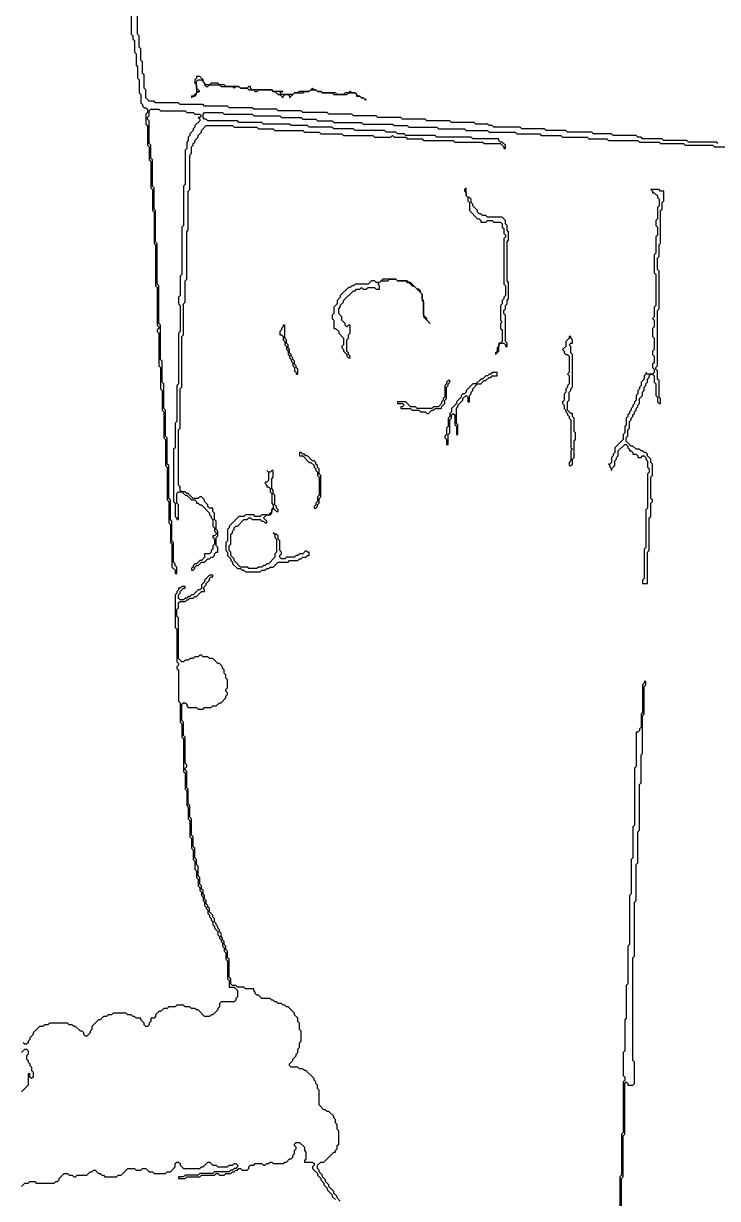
# Model space of a CAD drawing. Header units: metres. Extents: x 0 to 1000, y 0 to 1405.
# Drawn here: x 650.8 to 756.9, y 337.4 to 517.1 of the extents above; entities that cross this region are included whole.
import ezdxf

# ---------------------------------------------------------------- set-up
doc = ezdxf.new("R2010")
doc.units = ezdxf.units.M

msp = doc.modelspace()

# ---------------------------------------------------------------- linework, layer by layer
for points in [[(667.25, 520), (667.25, 515.5), (667.5, 515.25), (667.5, 514.75), (667.75, 514.5), (667.75, 512.75), (668, 512.5), (668, 510.75), (668.25, 510.5), (668.25, 508.75), (668.5, 508.5), (668.5, 506.5), (668.75, 506.25), (668.75, 505), (669, 504.75), (669, 504.5), (669.25, 504.25), (669.5, 504.25), (669.75, 504), (669.75, 503.5), (669.5, 503.25), (669.5, 501.75), (669.75, 501.5), (669.75, 498.5), (670, 498.25), (670, 496.25), (670.25, 496), (670.25, 492), (670.5, 491.75), (670.5, 488.5), (670.75, 488.25), (670.75, 483.5), (671, 483.25), (671, 477), (671.25, 476.75), (671.25, 471), (671.5, 470.75), (671.5, 470.5), (671.25, 470.25), (671.25, 470), (671.5, 469.75), (671.5, 464.75), (671.75, 464.5), (671.75, 461.25), (672, 461), (672, 458), (672.25, 457.75), (672.25, 453.75), (672.5, 453.5), (672.5, 449.5), (672.75, 449.25), (672.75, 444.25), (673, 444), (673, 440.75), (673.25, 440.5), (673.25, 437.75), (673.5, 437.5), (673.5, 434), (674, 433.5), (674, 433), (674.25, 433), (674.25, 434), (674, 434.25), (674, 434.5), (673.75, 434.75), (673.75, 437.75), (673.5, 438), (673.5, 441), (673.25, 441.25), (673.25, 444.25), (673, 444.5), (673, 449.5), (672.75, 449.75), (672.75, 453.75), (672.5, 454), (672.5, 458), (672.25, 458.25), (672.25, 462), (672, 462.25), (672, 465.5), (671.75, 465.75), (671.75, 471), (671.5, 471.25), (671.5, 477), (671.25, 477.25), (671.25, 483.5), (671, 483.75), (671, 488.5), (670.75, 488.75), (670.75, 492), (670.5, 492.25), (670.5, 496.25), (670.25, 496.5), (670.25, 498.5), (670, 498.75), (670, 502.25), (669.75, 502.5), (669.75, 502.75), (670, 503), (670, 503.75), (670.25, 504), (671.5, 504), (671.75, 503.75), (675.5, 503.75), (675.75, 503.5), (676.75, 503.5), (677, 503.25), (677.75, 503.25), (678, 503), (677.75, 502.75), (677.5, 502.75), (677.75, 502.5), (677.75, 502.25), (677, 501.5), (677, 501.25), (676.75, 501), (676.75, 500.75), (676.25, 500.25), (676.25, 500), (676, 499.75), (676, 499.25), (675.75, 499), (675.75, 498), (675.5, 497.75), (675.5, 492.5), (675.25, 492.25), (675.25, 486.25), (675, 486), (675, 478.75), (674.75, 478.5), (674.75, 475.5), (674.5, 475.25), (674.5, 474.25), (674.75, 474), (674.75, 470), (674.5, 469.75), (674.5, 462), (674.25, 461.75), (674.25, 456.25), (674, 456), (674, 452.25), (673.75, 452), (673.75, 444), (674, 443.75), (674, 441.75), (674.25, 441.5), (674.25, 441.25), (674.5, 441.25), (674.5, 443.5), (674.25, 443.75), (674.25, 445.25), (674.5, 445.5), (675, 445.5), (675.5, 445), (675.75, 445), (676.5, 444.25), (677, 444.25), (677.25, 444), (677.25, 443.75), (677.5, 443.75), (677.75, 443.5), (678, 443.5), (679.25, 442.25), (679.25, 442), (679.5, 441.75), (679.5, 441.5), (679.75, 441.25), (679.75, 440.25), (680, 440), (680, 439.5), (680.25, 439.25), (680.25, 439), (680, 438.75), (679.75, 438.75), (679.75, 438.5), (680, 438.25), (680, 437.5), (679.75, 437.25), (679.75, 436.75), (679.5, 436.5), (679.5, 436.25), (679.25, 436), (678.5, 436), (678.5, 435.5), (678, 435), (677.75, 435), (677.25, 434.5), (677, 434.5), (676.75, 434.25), (676.75, 434), (676.5, 433.75), (676.5, 433.5), (676.75, 433.5), (677, 433.75), (677, 434), (677.25, 434.25), (677.5, 434.25), (678, 434.75), (678.5, 434.75), (679, 435.25), (679.25, 435.25), (679.5, 435.5), (679.75, 435.5), (680, 435.75), (680, 436), (680.25, 436.25), (680.5, 436.25), (680.5, 437), (680.25, 437.25), (680.25, 438.5), (680.5, 438.75), (680.5, 439.5), (680.25, 439.75), (680.25, 441), (680, 441.25), (680, 442.25), (679.75, 442.5), (679.75, 443), (679.25, 443), (679, 443.25), (679, 443.5), (678.5, 444), (678.5, 444.25), (678, 444.75), (677.75, 444.75), (677.5, 444.5), (676.75, 444.5), (676, 445.25), (675.75, 445.25), (675.5, 445.5), (675, 445.5), (674.75, 445.75), (674.75, 446.25), (674.5, 446.5), (674.5, 455), (674.75, 455.25), (674.75, 461.25), (675, 461.5), (675, 469.25), (675.25, 469.5), (675.25, 474.25), (675.5, 474.5), (675.5, 477.75), (675.75, 478), (675.75, 485.25), (676, 485.5), (676, 491.5), (676.25, 491.75), (676.25, 497), (676.5, 497.25), (676.5, 498.25), (676.75, 498.5), (676.75, 498.75), (677, 499), (677, 499.25), (677.5, 499.75), (677.5, 500), (678, 500.5), (678, 500.75), (678.75, 501.5), (682.75, 501.5), (683, 501.25), (686.5, 501.25), (686.75, 501), (689, 501), (689.25, 500.75), (693.5, 500.75), (693.75, 500.5), (696, 500.5), (696.25, 500.25), (699.5, 500.25), (699.75, 500), (704.25, 500), (704.5, 499.75), (707, 499.75), (707.25, 500), (707.5, 499.75), (709.25, 499.75), (709.5, 499.5), (711.75, 499.5), (712, 499.25), (716.5, 499.25), (716.75, 499), (721, 499), (721.25, 498.75), (723.75, 498.75), (724.25, 498.25), (724.25, 498), (724.5, 498), (724.5, 498.5), (724, 499), (723.75, 499), (723.5, 499.25), (723.5, 499.5), (719.5, 499.5), (719.25, 499.75), (714, 499.75), (713.75, 500), (709.25, 500), (709, 500.25), (708, 500.25), (707.75, 500.5), (706.25, 500.5), (706, 500.75), (701.5, 500.75), (701.25, 501), (698.25, 501), (698, 501.25), (694.5, 501.25), (694.25, 501.5), (691.75, 501.5), (691.5, 501.75), (687.5, 501.75), (687.25, 502), (683.75, 502), (683.5, 502.25), (679, 502.25), (678.75, 502.5), (678.5, 502.5), (678.25, 502.75), (678.25, 503.25), (678.5, 503.5), (681.25, 503.5), (681.5, 503.25), (685.75, 503.25), (686, 503), (690, 503), (690.25, 502.75), (693.25, 502.75), (693.5, 502.5), (695.5, 502.5), (695.75, 502.25), (698, 502.25), (698.25, 502), (702.5, 502), (702.75, 501.75), (707.25, 501.75), (707.5, 501.5), (709.5, 501.5), (709.75, 501.25), (714, 501.25), (714.25, 501), (718.25, 501), (718.5, 500.75), (721.75, 500.75), (722, 500.5), (726, 500.5), (726.25, 500.25), (729.75, 500.25), (730, 500), (733, 500), (733.25, 499.75), (737, 499.75), (737.25, 499.5), (740, 499.5), (740.25, 499.25), (744.75, 499.25), (745, 499), (748, 499), (748.25, 498.75), (751.75, 498.75), (752, 498.5), (756.25, 498.5), (756.5, 498.25), (760.25, 498.25)], [(757, 498.75), (756.75, 499), (752.5, 499), (752.25, 499.25), (748.75, 499.25), (748.5, 499.5), (745.5, 499.5), (745.25, 499.75), (744.75, 499.75), (744.5, 500), (741, 500), (740.75, 500.25), (738, 500.25), (737.75, 500.5), (734, 500.5), (733.75, 500.75), (730.75, 500.75), (730.5, 501), (727, 501), (726.75, 501.25), (722.75, 501.25), (722.5, 501.5), (722, 501.5), (721.75, 501.75), (720, 501.75), (719.75, 502), (716.25, 502), (716, 502.25), (712.5, 502.25), (712.25, 502.5), (708.75, 502.5), (708.5, 502.75), (705, 502.75), (704.75, 503), (701.25, 503), (701, 503.25), (697.5, 503.25), (697.25, 503.5), (693.5, 503.5), (693.25, 503.75), (689.75, 503.75), (689.5, 504), (686, 504), (685.75, 504.25), (682.25, 504.25), (682, 504.5), (678.5, 504.5), (678.25, 504.75), (674.75, 504.75), (674.5, 505), (671, 505), (670.75, 505.25), (670, 505.25), (669.5, 505.75), (669.5, 507), (669.25, 507.25), (669.25, 509.25), (669, 509.5), (669, 511.25), (668.75, 511.5), (668.75, 513.25), (668.5, 513.5), (668.5, 515.25), (668.25, 515.5), (668.25, 518.25)], [(699.25, 337), (698.75, 337.5), (698.75, 337.75), (698.25, 338.25), (698.25, 338.5), (697.5, 339.25), (697.5, 339.5), (697, 340), (697, 340.25), (696.5, 340.75), (696.5, 341), (696, 341.5), (696, 341.75), (695.75, 342), (695.75, 342.5), (696.25, 343), (696.75, 343), (698.25, 344.5), (698.5, 344.5), (698.5, 344.75), (698.75, 345), (698.75, 345.5), (699, 345.75), (699, 347.75), (698.75, 348), (698.75, 348.75), (698.5, 349), (698.5, 349.5), (698.25, 349.75), (698.25, 350), (697.5, 350.75), (697.25, 350.75), (697, 351), (696.75, 351), (696, 351.75), (696, 354), (695.75, 354.25), (695.75, 354.75), (695.5, 355), (695.5, 355.25), (695.25, 355.5), (695.25, 355.75), (694, 357), (693.75, 357), (693.5, 357.25), (693, 357.25), (692.75, 357.5), (691.75, 357.5), (691.5, 357.75), (691.5, 358), (692, 358.5), (692, 358.75), (692.5, 359.25), (692.5, 359.5), (692.75, 359.75), (692.75, 360.25), (693, 360.5), (693, 361.25), (693.25, 361.5), (693.25, 363), (693, 363.25), (693, 364.25), (692.75, 364.5), (692.75, 365), (692.25, 365.5), (692.25, 365.75), (691.25, 366.75), (691, 366.75), (690.75, 367), (690.5, 367), (690.25, 367.25), (689.75, 367.25), (689.5, 367.5), (689.25, 367.5), (689, 367.75), (688.75, 367.75), (688.5, 368), (687.25, 368), (686.75, 368.5), (686.5, 368.5), (686.25, 368.75), (686.25, 369), (686, 369.25), (686, 369.5), (684.75, 369.5), (684.5, 369.75), (683.5, 369.75), (683.25, 370), (682.75, 370), (682.5, 370.25), (682.5, 371), (682.25, 371.25), (682.25, 374), (682, 374.25), (682, 375.25), (681.75, 375.5), (681.75, 376), (681.5, 376.25), (681.5, 376.75), (681.25, 377), (681.25, 377.25), (681, 377.5), (681, 378), (680.75, 378.25), (680.75, 378.5), (680.5, 378.75), (680.5, 379), (680.25, 379.25), (680.25, 379.5), (680, 379.75), (680, 380.25), (679.75, 380.5), (679.75, 380.75), (679.25, 381.25), (679.25, 381.75), (679, 382), (679, 382.25), (678.75, 382.5), (678.75, 383), (678.5, 383.25), (678.5, 383.75), (678.25, 384), (678.25, 384.5), (678, 384.75), (678, 385.25), (677.75, 385.5), (677.75, 386.5), (677.5, 386.75), (677.5, 388.25), (677.25, 388.5), (677.25, 389.25), (677, 389.5), (677, 391), (676.75, 391.25), (676.75, 392.75), (676.5, 393), (676.5, 395.5), (676.25, 395.75), (676.25, 397.5), (676, 397.75), (676, 400), (675.75, 400.25), (675.75, 402.75), (675.5, 403), (675.5, 403.25), (675.75, 403.5), (675.75, 403.75), (675.5, 404), (675.5, 408), (675.25, 408.25), (675.25, 410.25), (675, 410.5), (675, 413), (675.25, 413.25), (675.5, 413.25), (675.75, 413), (675.75, 412.75), (676, 412.5), (677.25, 412.5), (677.5, 412.25), (678.25, 412.25), (678.5, 412.5), (679.5, 412.5), (679.75, 412.75), (680.25, 412.75), (680.75, 413.25), (681, 413.25), (681.75, 414), (681.75, 414.25), (682, 414.5), (682, 414.75), (681.75, 415), (681.75, 415.25), (682, 415.5), (682, 416.75), (681.75, 417), (681.75, 417.5), (681.5, 417.75), (681.5, 418.25), (681.25, 418.5), (681.25, 418.75), (680.75, 419.25), (680.5, 419.25), (679.75, 420), (679.25, 420), (679, 420.25), (678.25, 420.25), (678, 420.5), (677.75, 420.5), (677.5, 420.25), (677, 420.25), (676.75, 420), (676.25, 420), (676, 419.75), (675.5, 419.75), (675.25, 419.5), (675, 419.5), (674.5, 420), (674.5, 426.25), (674.25, 426.5), (674.25, 427.5), (674.5, 427.75), (674.5, 428.5), (674.75, 428.75), (675.5, 428.75), (675.75, 429), (676, 429), (676.25, 429.25), (676.75, 429.25), (677, 429.5), (677.25, 429.5), (678, 430.25), (678.5, 430.25), (678.5, 430.5), (678.25, 430.75), (678.75, 431.25), (678.75, 431.5), (679.25, 432), (679.25, 432.25), (679.5, 432.5), (679.75, 432.5), (679.75, 432.75), (679.25, 432.75), (678.5, 432), (678.5, 431.75), (678, 431.25), (678, 430.75), (677.75, 430.5), (677.5, 430.5), (676.75, 429.75), (676.5, 429.75), (676.25, 429.5), (676, 429.5), (675.75, 429.25), (675.5, 429.25), (675.25, 429), (674.75, 429), (674.5, 429.25), (674.5, 429.75), (674.75, 430), (674.75, 430.25), (675.25, 430.75), (675.5, 430.75), (675.5, 431), (675, 431), (674.75, 430.75), (674.5, 430.75), (674.5, 430.5), (674.25, 430.25), (674.25, 430), (674, 429.75), (674, 424.75), (674.25, 424.5), (674.25, 419.5), (674.5, 419.25), (674.5, 419), (674.25, 418.75), (674.25, 418.5), (674.5, 418.25), (674.5, 413.5), (674.75, 413.25), (674.75, 410.25), (675, 410), (675, 408), (675.25, 407.75), (675.25, 402.75), (675.5, 402.5), (675.5, 400), (675.75, 399.75), (675.75, 397.5), (676, 397.25), (676, 395.5), (676.25, 395.25), (676.25, 392.75), (676.5, 392.5), (676.5, 391), (676.75, 390.75), (676.75, 389.25), (677, 389), (677, 387.75), (677.25, 387.5), (677.25, 386.5), (677.5, 386.25), (677.5, 385.25), (677.75, 385), (677.75, 384.5), (678, 384.25), (678, 383.75), (678.25, 383.5), (678.25, 383), (678.5, 382.75), (678.5, 382.25), (678.75, 382), (678.75, 381.75), (679, 381.5), (679, 381), (679.25, 380.75), (679.25, 380.5), (679.5, 380.25), (679.5, 380), (679.75, 379.75), (679.75, 379.25), (680, 379), (680, 378.75), (680.5, 378.25), (680.5, 377.75), (680.75, 377.5), (680.75, 377.25), (681, 377), (681, 376.75), (681.25, 376.5), (681.25, 376), (681.5, 375.75), (681.5, 375.25), (681.75, 375), (681.75, 374), (682, 373.75), (682, 371), (682.25, 370.75), (682.25, 369.75), (683, 369.75), (683.5, 369.25), (683.5, 368.25), (683.25, 368), (683.25, 367.75), (683, 367.5), (681, 367.5), (680.75, 367.25), (680.75, 366.75), (680.5, 366.5), (680.5, 366.25), (679.75, 365.5), (679.5, 365.5), (679.25, 365.25), (678.5, 365.25), (677.5, 366.25), (677.25, 366.25), (677, 366.5), (676.5, 366.5), (676.25, 366.75), (675.5, 366.75), (675.25, 367), (674.25, 367), (674, 366.75), (673, 366.75), (672.75, 366.5), (672.25, 366.5), (671.75, 366), (671.5, 366), (671, 365.5), (671, 365.25), (670.75, 365), (670.25, 365), (670.25, 364.5), (670, 364.25), (670, 364), (669.75, 363.75), (669.5, 363.75), (669.25, 364), (669.25, 364.25), (668.75, 364.75), (668.75, 365), (668, 365), (667.75, 365.25), (667.5, 365.25), (667.25, 365.5), (666.75, 365.5), (666.5, 365.75), (664.5, 365.75), (664.25, 365.5), (663.75, 365.5), (663.5, 365.25), (663, 365.25), (662.5, 364.75), (662.25, 364.75), (661.25, 363.75), (661.25, 363.25), (661, 363), (661, 362.75), (660.5, 362.25), (660.25, 362.25), (660, 362.5), (660, 362.75), (659.75, 363), (659.5, 363), (658.75, 363.75), (658.5, 363.75), (658.25, 364), (657.75, 364), (657.5, 364.25), (654.75, 364.25), (654.5, 364), (654, 364), (653.75, 363.75), (653.25, 363.75), (652.25, 362.75), (652.25, 362.5), (651.75, 362), (651.75, 361.75), (651.5, 361.5), (651.5, 361.25), (651.25, 361), (651, 361), (650.75, 361.25)], [(742.25, 334.75), (742.25, 340.5), (742.5, 340.75), (742.5, 347), (742.75, 347.25), (742.75, 355), (743, 355.25), (743.25, 355), (743.25, 354.75), (744, 354.75), (744.25, 355), (744.25, 358.25), (744, 358.5), (744, 374.25), (744.25, 374.5), (744.25, 382.75), (744.5, 383), (744.5, 388.5), (744.75, 388.75), (744.75, 393.5), (745, 393.75), (745, 400.75), (745.25, 401), (745.25, 405.25), (745.5, 405.5), (745.5, 411.25), (745.75, 411.5), (745.75, 415.75), (746, 416), (746, 416.5), (745.75, 416.5), (745.75, 416.25), (745.5, 416), (745.5, 411.75), (745.25, 411.5), (745.25, 409.5), (745, 409.25), (745, 409), (744.75, 408.75), (744.5, 408.75), (744.5, 403.5), (744.25, 403.25), (744.25, 394.5), (744, 394.25), (744, 389.5), (743.75, 389.25), (743.75, 384), (743.5, 383.75), (743.5, 376.25), (743.25, 376), (743.25, 370.25), (743, 370), (743, 365), (742.75, 364.75), (742.75, 360), (742.5, 359.75), (742.5, 356.25), (742.75, 356), (742.75, 355.5), (742.5, 355.25), (742.5, 347.5), (742.25, 347.25), (742.25, 341), (742, 340.75), (742, 335)], [(650.5, 359.75), (651, 360.25), (651.25, 360.25), (651.5, 360), (651.5, 359.5), (651.25, 359.25), (651.25, 358.75), (651.5, 358.5), (651.5, 358.25), (651.75, 358), (651.75, 357.75), (652, 357.5), (652, 357), (652.25, 356.75), (652.25, 356), (652, 355.75), (651.75, 356), (651.75, 356.5), (651.5, 356.5), (651.5, 354.75), (650.5, 353.75)], [(650.5, 339.25), (651, 339.75), (651.5, 339.75), (651.75, 340), (652.5, 340), (652.75, 339.75), (655.5, 339.75), (655.75, 340), (656, 340), (656.25, 340.25), (656.25, 340.5), (657, 341.25), (657.5, 341.25), (657.75, 341), (658.25, 341), (658.5, 340.75), (658.75, 340.75), (659, 341), (660.5, 341), (661, 341.5), (661.25, 341.5), (661.5, 341.75), (661.75, 341.75), (662.25, 341.25), (662.5, 341.25), (662.75, 341), (663, 341), (663.25, 340.75), (665, 340.75), (665.25, 341), (665.75, 341), (666.75, 342), (667.75, 342), (668, 341.75), (668.75, 341.75), (669, 342), (669.5, 342), (670, 341.5), (670.5, 341.5), (670.75, 341.25), (672.5, 341.25), (672.75, 341.5), (673.25, 341.5), (674, 342.25), (674, 342.75), (674.25, 343), (674.5, 343), (674.75, 342.75), (674.75, 342.5), (675.25, 342), (677.75, 342), (678, 342.25), (678.25, 342.25), (679, 343), (679.25, 343), (679.75, 342.5), (680.25, 342.5), (680.5, 342.25), (682, 342.25), (682.25, 342.5), (682.75, 342.5), (683, 342.75), (683.25, 342.75), (683.5, 342.5), (683.5, 342.25), (683.25, 342), (683, 342), (682.75, 341.75), (682.5, 341.75), (682.25, 341.5), (680, 341.5), (679.75, 341.25), (677.75, 341.25), (677.5, 341), (675.5, 341), (675.25, 340.75), (674.5, 340.75), (674.5, 340.5), (675.5, 340.5), (675.75, 340.75), (677.75, 340.75), (678, 341), (680, 341), (680.25, 341.25), (680.5, 341.25), (680.75, 341), (681.5, 341), (681.75, 341.25), (682.5, 341.25), (682.75, 341.5), (683, 341.5), (683.25, 341.75), (683.5, 341.75), (683.75, 342), (684, 342), (684.25, 341.75), (685, 341.75), (685.25, 342), (685.25, 342.25), (685.5, 342.5), (686, 342.5), (686.25, 342.75), (687.25, 342.75), (687.5, 342.5), (687.75, 342.5), (688, 342.75), (688.25, 342.75), (688.5, 343), (688.75, 343), (689, 342.75), (690.5, 342.75), (690.75, 343), (691, 343), (691.5, 343.5), (691.75, 343.5), (692, 343.75), (692, 344), (692.25, 344.25), (692.25, 344.75), (692.5, 345), (692.5, 345.25), (692.25, 345.5), (692.25, 345.75), (692.5, 346), (693, 346), (693.75, 345.25), (693.75, 344.75), (694, 344.5), (694, 343.5), (693.75, 343.25), (693.75, 343), (695, 343), (695.25, 342.75), (695.25, 342.5), (695, 342.25), (695, 342), (695.75, 341.25), (695.75, 341), (696.25, 340.5), (696.25, 340.25), (696.75, 339.75), (696.75, 339.5), (697.25, 339), (697.25, 338.75), (698, 338), (698, 337.75), (698.5, 337.25)]]:
    msp.add_lwpolyline(points)
for points in [[(677.25, 509), (677.25, 508.75), (677, 508.5), (677, 508), (677.25, 507.75), (677.25, 506.5), (676.75, 506), (676.5, 506), (676.5, 505.75), (676.75, 506), (677, 506), (677.25, 506.25), (677.25, 506.5), (677.5, 506.75), (677.75, 506.75), (677.25, 507.25), (677.25, 508.25), (677.5, 508.5), (678, 508.5), (678.5, 508), (678.5, 507.75), (678.75, 507.5), (679, 507.5), (679.25, 507.75), (680.75, 507.75), (681, 507.5), (682.75, 507.5), (683, 507.25), (683.25, 507.5), (683.75, 507.5), (684, 507.25), (685, 507.25), (685.25, 507), (686, 507), (686.25, 506.75), (686.5, 506.75), (686.75, 507), (688.75, 507), (689, 506.75), (689.25, 506.75), (689.75, 506.25), (690, 506.25), (690.5, 505.75), (690.5, 506), (690.75, 506.25), (691.25, 506.25), (691.5, 506), (691.5, 505.75), (692.25, 506.5), (693.5, 506.5), (693.75, 506.75), (694.5, 506.75), (694.75, 507), (695.5, 507), (695.75, 506.75), (696.25, 506.75), (696.5, 506.5), (698, 506.5), (698.25, 506.25), (700.25, 506.25), (700.5, 506.5), (701.5, 506.5), (701.75, 506.25), (701.75, 506), (702.25, 506), (702.5, 505.75), (702.75, 505.75), (703, 505.5), (703.25, 505.5), (703, 505.5), (702.75, 505.75), (702.5, 505.75), (702.25, 506), (702, 506), (701.5, 506.5), (701, 506.5), (700.75, 506.75), (700.5, 506.5), (700, 506.5), (699.75, 506.25), (698.75, 506.25), (698.5, 506.5), (696.5, 506.5), (696.25, 506.75), (695.75, 506.75), (695.5, 507), (695.25, 507), (695, 507.25), (694.5, 506.75), (693, 506.75), (692.75, 506.5), (692.25, 506.5), (692, 506.25), (690.25, 506.25), (690, 506.5), (690.25, 506.75), (690.5, 506.75), (689, 506.75), (688.75, 507), (685.75, 507), (685.5, 507.25), (685.5, 507.5), (685.25, 507.5), (685, 507.25), (684, 507.25), (683.75, 507.5), (681.75, 507.5), (681.5, 507.75), (680.75, 507.75), (680.5, 508), (679.5, 508), (679.25, 507.75), (678.75, 507.75), (678.25, 508.25), (678.25, 508.5), (677.75, 509)], [(718.5, 492), (718.25, 491.75), (718.25, 491.5), (718.5, 491.25), (718.5, 490.75), (718.75, 490.5), (718.75, 490), (719, 489.75), (719, 488.5), (720.25, 487.25), (720.5, 487.25), (720.75, 487), (720.75, 486.75), (721.5, 486.75), (721.75, 487), (722.5, 487), (722.75, 486.75), (723.75, 486.75), (724, 486.5), (724, 486), (724.25, 485.75), (724.25, 485), (724.5, 484.75), (724.5, 484.5), (724.25, 484.25), (724.25, 477.25), (724.5, 477), (724.5, 475.5), (724.25, 475.25), (724.25, 475), (724, 474.75), (724, 474.25), (723.75, 474), (723.75, 471.75), (724, 471.5), (723.75, 471.25), (723.75, 470.5), (724, 470.25), (724, 468.5), (723.75, 468.25), (723.5, 468.25), (723.5, 467.75), (723.25, 467.5), (723.25, 467), (723, 466.75), (723, 466.5), (723.5, 467), (723.5, 468), (723.75, 468.25), (724.25, 468.25), (724.5, 468), (724.5, 467.75), (724.75, 467.75), (724.75, 468.25), (724.5, 468.5), (724.5, 472.5), (724.25, 472.75), (724.25, 473.25), (724.5, 473.5), (724.5, 474), (724.75, 474.25), (724.75, 474.75), (725, 475), (725, 477.5), (724.75, 477.75), (724.75, 483.75), (725, 484), (725, 485.25), (724.75, 485.5), (724.75, 486.25), (724.5, 486.5), (724.5, 487), (724, 487.5), (721.75, 487.5), (721.5, 487.75), (721, 487.75), (720.75, 488), (720.5, 488), (720.25, 488.25), (720.25, 488.5), (719.5, 489.25), (719.5, 489.5), (719.25, 489.75), (719.25, 490.25), (719, 490.5), (718.75, 490.5), (718.5, 490.75)], [(746.75, 491.75), (747, 491.5), (747, 491.25), (747.25, 491.25), (747.75, 490.75), (747.75, 490.5), (748, 490.25), (748, 489.25), (747.75, 489), (747.75, 487.25), (747.5, 487), (747.5, 486.25), (747.75, 486), (747.75, 484.75), (747.5, 484.5), (747.5, 482), (747.25, 481.75), (747.25, 479), (747.5, 478.75), (747.5, 474), (747.25, 473.75), (747.25, 472.25), (747, 472), (747.25, 471.75), (747.25, 470.75), (747, 470.5), (747, 469.25), (747.25, 469), (747.25, 467.25), (747, 467), (747, 466.5), (747.25, 466.25), (747.25, 465.25), (747, 465), (747, 464.5), (747.25, 464.25), (747.25, 463.75), (747, 463.5), (746.25, 463.5), (746, 463.75), (746, 463.5), (745.75, 463.25), (745.75, 462.75), (745.25, 462.25), (745.25, 461.75), (745, 461.5), (745, 461.25), (744.75, 461), (744.75, 460.5), (744.5, 460.25), (744.5, 459.5), (744.25, 459.25), (744.25, 459), (744, 458.75), (744, 458.5), (743.75, 458.25), (743.75, 458), (743.5, 457.75), (743.5, 457.5), (743.25, 457.25), (743.25, 457), (743, 456.75), (743, 455.75), (742.75, 455.5), (742.75, 454.5), (742.5, 454.25), (742.5, 453.5), (741.25, 452.25), (741.25, 451.5), (741, 451.25), (741, 451), (740.75, 450.75), (740.75, 450), (740.5, 449.75), (740.25, 449.75), (740.5, 449.5), (740.5, 449.25), (740.75, 449), (740.75, 448.75), (740.75, 449), (741.25, 449.5), (741.25, 450.25), (741.5, 450.5), (741.5, 450.75), (741.75, 451), (741.75, 451.75), (742.75, 452.75), (743, 452.75), (743.25, 452.5), (743.25, 452.25), (743.5, 452), (743.5, 451.75), (743.75, 451.75), (744, 451.5), (744, 451.25), (744.5, 451.25), (744.75, 451), (744.75, 450.75), (745.25, 450.75), (745.5, 451), (745.75, 451), (746, 450.75), (746, 450.5), (746.25, 450.25), (746.25, 449.25), (746.5, 449), (746.5, 448.5), (746.25, 448.25), (746.25, 443), (746, 442.75), (746, 437), (745.75, 436.75), (745.75, 432.25), (745.5, 432), (745.5, 431.5), (746.25, 431.5), (746.25, 436.25), (746.5, 436.5), (746.5, 441.5), (746.75, 441.75), (746.75, 443.75), (747, 444), (747, 444.25), (746.75, 444.5), (746.75, 447.75), (747, 448), (747, 449.75), (746.75, 450), (746.75, 450.5), (746.25, 451), (746.25, 451.25), (746, 451.5), (745.75, 451.5), (745.5, 451.75), (745.25, 451.75), (745, 452), (744.5, 452), (744, 452.5), (743.75, 452.5), (743, 453.25), (743, 453.75), (743.25, 454), (743.25, 455), (743.5, 455.25), (743.5, 456.25), (743.75, 456.5), (743.75, 456.75), (744, 457), (744, 457.25), (744.25, 457.5), (744.25, 457.75), (744.5, 458), (744.5, 458.25), (744.75, 458.5), (744.75, 458.75), (745, 459), (745, 459.75), (745.5, 460.25), (745.5, 460.75), (745.75, 461), (745.75, 461.5), (746, 461.75), (746, 462), (746.25, 462.25), (746.25, 462.75), (746.5, 463), (746.5, 463.25), (746.75, 463.5), (747, 463.5), (747.25, 463.25), (747.25, 462.25), (747.5, 462), (747.5, 460.25), (747.75, 460), (747.75, 459.25), (748, 459), (748.25, 459), (748.25, 459.75), (748, 460), (748, 462.5), (747.75, 462.75), (747.75, 464), (747.5, 464.25), (747.5, 464.5), (747.75, 464.75), (747.75, 473.25), (748, 473.5), (748, 479.25), (747.75, 479.5), (747.75, 481.25), (748, 481.5), (748, 483.25), (748.25, 483.5), (748.25, 488.5), (748.5, 488.75), (748.5, 489.75), (748.75, 490), (748.75, 491.5), (748.25, 491.5), (748, 491.75)], [(705.75, 478), (705.25, 477.5), (704.75, 477.5), (704.5, 477.75), (704, 477.75), (703.5, 477.25), (701.5, 477.25), (701.25, 477), (701, 477), (700.75, 476.75), (700.5, 476.75), (699.25, 475.5), (699.25, 475.25), (698.75, 474.75), (698.75, 474.25), (698.25, 473.75), (698.25, 472.75), (698, 472.5), (698, 472), (698.25, 471.75), (698.25, 470.5), (698.5, 470.5), (699, 470), (699, 469.75), (699.75, 469), (699.75, 468), (699.5, 467.75), (699.5, 467.5), (699.75, 467.25), (699.75, 467), (700.25, 466.5), (700.25, 466.25), (700.5, 466), (700.75, 466), (700.75, 466.25), (700.5, 466.5), (700.5, 466.75), (700.25, 467), (700.25, 468.75), (700.5, 469), (700.5, 469.5), (700.75, 469.75), (700.75, 471), (700.5, 471), (700.25, 470.75), (700, 471), (700, 471.25), (699.5, 471.75), (699.5, 472.25), (699, 472.75), (699, 473.5), (699.25, 473.75), (699.25, 474), (699.75, 474.5), (699.75, 474.75), (701.25, 476.25), (701.5, 476.25), (701.75, 476.5), (702.25, 476.5), (702.5, 476.75), (702.75, 476.5), (703.25, 476.5), (703.5, 476.75), (704.5, 476.75), (704.75, 476.5), (705.25, 476.5), (705.25, 477), (705, 477.25), (705.5, 477.75), (706.5, 477.75), (706.75, 478), (707.75, 478), (708, 477.75), (709.25, 477.75), (709.5, 477.5), (709.75, 477.5), (710.25, 477), (710.5, 477), (711.75, 475.75), (711.75, 474.75), (712, 474.5), (712, 472.25), (713, 471.25), (712.5, 471.75), (712.5, 472), (712, 472.5), (712, 474.75), (711.75, 475), (711.75, 475.75), (711.5, 476), (711.5, 476.25), (711.25, 476.5), (711, 476.5), (710, 477.5), (709.75, 477.5), (709.5, 477.75), (708, 477.75), (707.75, 478)], [(690.5, 471), (690.5, 470.75), (690.25, 470.5), (690.25, 470.25), (690, 470), (690, 469.5), (690.25, 469.5), (690.5, 469.25), (690.5, 468.75), (690.75, 468.5), (690.75, 468), (691, 467.75), (691, 467.25), (691.25, 467), (691.25, 466.5), (691.5, 466.25), (691.5, 466), (691.75, 465.75), (691.75, 465.5), (692, 465.25), (692, 464.75), (692.25, 464.5), (692.25, 464), (692.5, 463.75), (692.5, 463.5), (692.75, 463.5), (692.75, 464.25), (692.5, 464.5), (692.5, 464.75), (692.25, 465), (692.25, 465.5), (692, 465.75), (692, 466), (691.75, 466.25), (691.75, 466.5), (691.5, 466.75), (691.5, 467.25), (691.25, 467.5), (691.25, 468), (691, 468.25), (691, 468.75), (690.75, 469), (690.75, 471)], [(734.25, 469.25), (734.25, 469), (733.75, 468.5), (733.75, 467.75), (733.25, 467.25), (733.5, 467), (733.5, 466.75), (733.75, 466.5), (734, 466.5), (734.25, 466.25), (734.25, 463.75), (734, 463.5), (734.25, 463.25), (734.25, 462), (734, 461.75), (734, 461.5), (733.75, 461.25), (733.75, 460.75), (733.5, 460.5), (733.5, 459.5), (733.25, 459.25), (733.25, 459), (733.5, 458.75), (733.5, 458.25), (733.75, 458), (733.75, 457.75), (734, 457.5), (734, 457.25), (734.25, 457), (734.25, 456.75), (734.5, 456.5), (734.5, 452.25), (734.75, 452), (734.5, 451.75), (734.5, 450.25), (734.25, 450), (734.25, 449.5), (734.5, 449.5), (734.75, 449.75), (734.75, 450.5), (735, 450.75), (735, 453.25), (735.25, 453.5), (735.25, 454.5), (735, 454.75), (735, 456.75), (734.75, 457), (734.75, 457.5), (734.5, 457.5), (734, 458), (734, 459.25), (734.25, 459.5), (734.25, 460.75), (734.5, 461), (734.5, 461.25), (734.75, 461.5), (734.75, 466.5), (734.5, 466.75), (734.5, 467.75), (734.25, 468), (734.5, 468.25), (734.75, 468.25), (734.75, 468.75), (734.5, 469), (734.5, 469.25)], [(722.5, 463.75), (722.25, 463.5), (722, 463.5), (721.75, 463.25), (721.5, 463.25), (721, 462.75), (720.75, 462.75), (720, 462), (719.5, 462), (718.5, 461), (718.5, 460.75), (718.25, 460.5), (718, 460.5), (717.75, 460.25), (717.75, 460), (717, 459.25), (717, 459), (716.25, 458.25), (716.25, 457.75), (716, 457.5), (716, 457), (715.75, 456.75), (715.75, 455.5), (715.5, 455.25), (715.5, 454.25), (715.25, 454), (715.25, 453.75), (715.5, 453.5), (715.5, 452.75), (715.75, 452.75), (715.75, 454.25), (716, 454.5), (716, 456.5), (716.25, 456.75), (716.25, 457.25), (716.5, 457.5), (716.75, 457.25), (716.75, 455.75), (717, 455.5), (717, 454.25), (717.25, 454.25), (717.25, 455.75), (717, 456), (717, 458.25), (717.25, 458.5), (717.25, 458.75), (718, 459.5), (718, 459.75), (718.5, 460.25), (718.75, 460), (718.75, 459.25), (719, 459.25), (719, 460.25), (719.25, 460.5), (719.25, 460.75), (719.5, 461), (719.5, 461.25), (720.25, 462), (720.75, 462), (721.25, 462.5), (721.5, 462.5), (722, 463), (722.25, 463), (722.5, 463.25), (723.25, 463.25), (723.25, 463.75)], [(715.75, 462.5), (715.5, 462.25), (715.5, 462), (715.25, 461.75), (715.25, 460), (715, 459.75), (715, 459.5), (714.75, 459.25), (714.75, 459), (714.25, 458.5), (713.5, 458.5), (713.25, 458.25), (711, 458.25), (710.75, 458.5), (710, 458.5), (709.25, 459.25), (708, 459.25), (708, 459), (708.75, 459), (709, 458.75), (708.75, 458.5), (708.5, 458.5), (708.5, 458.25), (710, 458.25), (710.25, 458), (711.25, 458), (711.5, 457.75), (712.25, 457.75), (712.5, 457.5), (712.75, 457.5), (713.25, 458), (713.5, 458), (713.75, 458.25), (714.75, 458.25), (714.75, 458.5), (715.25, 459), (715.25, 459.5), (715.5, 459.75), (715.5, 461.5), (715.75, 461.75), (715.75, 462), (716, 462.25), (716, 462.5)], [(693, 451.5), (693, 451), (693.5, 451), (694.5, 450), (694.75, 450), (695.25, 449.5), (695.25, 449.25), (695.5, 449), (695.5, 448.75), (695.75, 448.5), (695.75, 448), (696, 447.75), (696, 445), (695.75, 444.75), (695.75, 444), (695.5, 443.75), (695.5, 443.5), (695.25, 443.25), (695.25, 443), (695.5, 443), (695.75, 443.25), (695.75, 443.5), (696, 443.75), (696, 444.5), (696.25, 444.75), (696.25, 448), (696, 448.25), (696, 449), (695.75, 449.25), (695.75, 449.5), (695.5, 449.75), (695.5, 450), (695.25, 450.25), (695, 450.25), (694.25, 451), (694, 451), (693.75, 451.25), (693.5, 451.25), (693.25, 451.5)], [(688, 448.75), (688.25, 448.5), (688.25, 447.25), (688, 447), (687.75, 447), (687.75, 446.75), (688, 446.5), (688, 446.25), (688.25, 446.25), (688.5, 446), (688.5, 445.5), (688.75, 445.25), (688.75, 443.75), (689, 443.5), (689, 443), (688.75, 442.75), (688.75, 442.5), (688.25, 442), (687.25, 442), (687, 441.75), (686.25, 441.75), (686, 442), (684.75, 442), (684.5, 441.75), (683.75, 441.75), (682.25, 440.25), (682.25, 440), (682, 439.75), (682, 438), (681.75, 437.75), (681.75, 436.5), (682, 436.25), (682, 435.75), (682.5, 435.25), (682.5, 435), (682.75, 434.75), (682.75, 434.5), (683.5, 433.75), (684, 433.75), (684.25, 433.5), (684.5, 433.5), (684.75, 433.25), (687, 433.25), (687.25, 433.5), (687.75, 433.5), (688, 433.75), (688.25, 433.75), (688.5, 434), (689, 434), (689.75, 434.75), (691.25, 434.75), (691.5, 435), (692.75, 435), (693, 435.25), (693.25, 435.25), (693.5, 435.5), (694, 435.5), (694.25, 435.75), (694.5, 435.75), (694.5, 436.25), (694.25, 436.25), (694, 436.5), (693.5, 436), (693, 436), (692.75, 435.75), (692.5, 435.75), (692.25, 435.5), (691, 435.5), (690.75, 435.25), (690.25, 435.25), (690, 435.5), (690, 435.75), (690.25, 436), (690.25, 436.25), (690, 436.5), (690, 438), (689.75, 438.25), (689.75, 438.75), (689.5, 439), (689.25, 439), (689, 439.25), (689.25, 439), (689.25, 438.5), (689.5, 438.25), (689.5, 436.25), (689.25, 436), (689.25, 435.5), (688.25, 434.5), (688, 434.5), (687.75, 434.25), (687.5, 434.25), (687.25, 434), (686.75, 434), (686.5, 433.75), (685.25, 433.75), (685, 434), (684, 434), (683, 435), (683, 435.25), (682.5, 435.75), (682.5, 436.25), (682.25, 436.5), (682.25, 437.25), (682.5, 437.5), (682.5, 439), (682.75, 439.25), (682.75, 439.5), (683, 439.75), (683, 440), (683.25, 440.25), (683.5, 440.25), (684.5, 441.25), (685, 441.25), (685.25, 441.5), (685.5, 441.5), (685.75, 441.25), (687, 441.25), (687.25, 441), (687.5, 441), (687.75, 440.75), (688, 440.75), (688, 441), (687.5, 441.5), (688, 442), (688.5, 442), (688.75, 442.25), (688.75, 442.75), (689, 443), (689.5, 442.5), (689.75, 442.5), (689.75, 442.75), (689.5, 443), (689.5, 443.25), (689.25, 443.5), (689.25, 445), (689, 445.25), (689, 445.75), (688.75, 446), (688.75, 447.5), (689, 447.75), (689, 448.75), (688.75, 448.75), (688.5, 448.5), (688.25, 448.5)]]:
    msp.add_lwpolyline(points, close=True)

doc.saveas('drawing.dxf')
